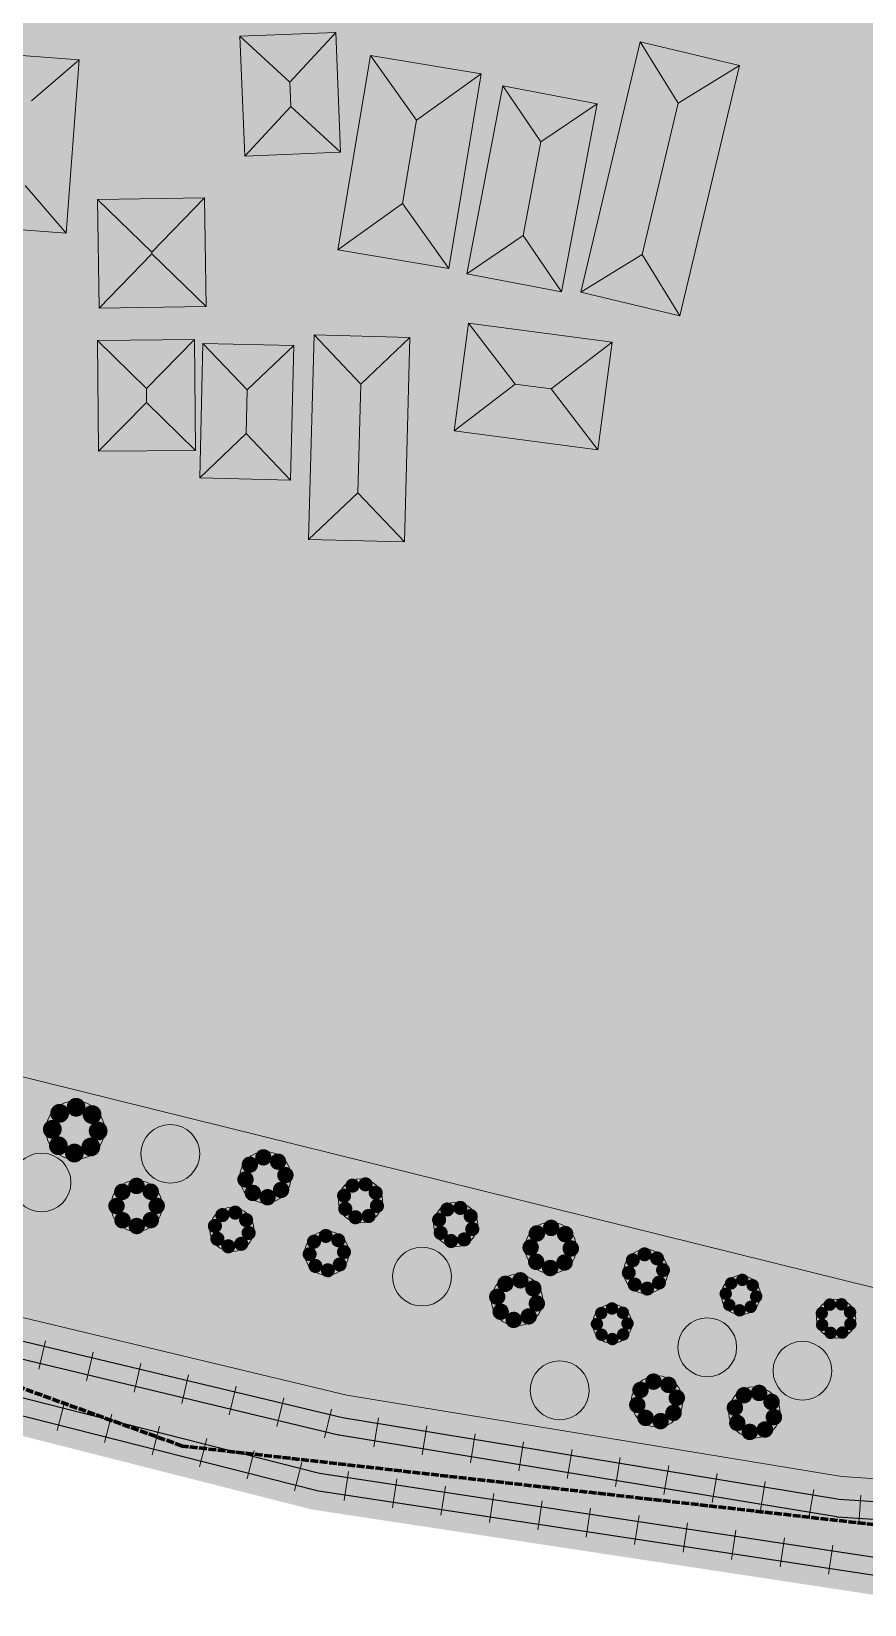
# Model space of a CAD drawing. Header units: metres. Extents: x 305859 to 307221, y 9155922 to 9156786.
# Drawn here: x 306411 to 306479, y 9156108.1 to 9156236.5 of the extents above; entities that cross this region are included whole.
import ezdxf

# ---------------------------------------------------------------- set-up
doc = ezdxf.new("R2010")
doc.units = ezdxf.units.M
doc.linetypes.add('DASHED2', pattern=[0.762, 0.635, -0.127])
for name, color, linetype, lineweight, true_color in [('B-BANGUNAN_PERMUKIMAN', 7, 'Continuous', 13, 0xf0cd8c), ('B-BAYANGAN', 7, 'Continuous', 0, 0x76786c), ('B-DELINEASI', 7, 'DASHED2', 70, 0xc800c8), ('K-REL_BALAS', 7, 'Continuous', 0, 0xb0a89c), ('K-REL_BANTALAN', 7, 'Continuous', 9, 0x5a5a5a), ('K-REL_KA', 7, 'Continuous', 25, 0x282828), ('V-POHON_PENEDUH', 7, 'Continuous', 13, 0x288232)]:
    doc.layers.add(name, color=color, linetype=linetype, lineweight=lineweight, true_color=true_color)
for name, color, linetype in [('G-PERKERASAN', 7, 'Continuous'), ('G-TANAH', 7, 'Continuous'), ('V-RTH_SEMPADAN', 7, 'Continuous')]:
    doc.layers.add(name, color=color, linetype=linetype)

# ---------------------------------------------------------------- blocks, each defined once
blk = doc.blocks.new('POHON')
at = {"true_color": 0x3e843e}
h = blk.add_hatch(color=97, dxfattribs=at)
h.dxf.hatch_style = 1
edge = h.paths.add_edge_path()
edge.add_arc((0, 0.78), 0.32, 0, 360)
at = {"true_color": 0x347638}
h = blk.add_hatch(color=97, dxfattribs=at)
h.dxf.hatch_style = 1
edge = h.paths.add_edge_path()
edge.add_arc((0, 0), 1, 0, 360)
at = {"true_color": 0x3e843e}
h = blk.add_hatch(color=97, dxfattribs=at)
h.dxf.hatch_style = 1
edge = h.paths.add_edge_path()
edge.add_arc((-0.552, 0.552), 0.32, 0, 360)
at = {"true_color": 0x62a556}
h = blk.add_hatch(color=85, dxfattribs=at)
h.dxf.hatch_style = 1
edge = h.paths.add_edge_path()
edge.add_arc((-0.2, 0.22), 0.55, 0, 360)
at = {"true_color": 0x697060}
h = blk.add_hatch(color=251, dxfattribs=at)
h.dxf.hatch_style = 1
edge = h.paths.add_edge_path()
edge.add_arc((0.38, -0.38), 1, 0, 360)
at = {"true_color": 0x3e843e}
h = blk.add_hatch(color=97, dxfattribs=at)
h.dxf.hatch_style = 1
edge = h.paths.add_edge_path()
edge.add_arc((0.552, 0.552), 0.32, 0, 360)
h = blk.add_hatch(color=97, dxfattribs=at)
h.dxf.hatch_style = 1
edge = h.paths.add_edge_path()
edge.add_arc((-0.78, 0), 0.32, 0, 360)
h = blk.add_hatch(color=97, dxfattribs=at)
h.dxf.hatch_style = 1
edge = h.paths.add_edge_path()
edge.add_arc((0.78, 0), 0.32, 0, 360)
h = blk.add_hatch(color=97, dxfattribs=at)
h.dxf.hatch_style = 1
edge = h.paths.add_edge_path()
edge.add_arc((-0.552, -0.552), 0.32, 0, 360)
h = blk.add_hatch(color=97, dxfattribs=at)
h.dxf.hatch_style = 1
edge = h.paths.add_edge_path()
edge.add_arc((0, -0.78), 0.32, 0, 360)
h = blk.add_hatch(color=97, dxfattribs=at)
h.dxf.hatch_style = 1
edge = h.paths.add_edge_path()
edge.add_arc((0.552, -0.552), 0.32, 0, 360)
at = {"color": 99, "lineweight": 9, "true_color": 0x235528}
blk.add_circle((0, 0), 1, dxfattribs=at)

msp = doc.modelspace()

# ---------------------------------------------------------------- hatches: boundary and pattern name
at = {"layer": 'B-BANGUNAN_PERMUKIMAN', "true_color": 0xec9366}
h = msp.add_hatch(color=33, dxfattribs=at)
h.dxf.hatch_style = 1
h.paths.add_polyline_path([(306432.09, 9156232.39), (306428.01, 9156236.14), (306435.84, 9156236.46), (306435.84, 9156236.46), (306432.09, 9156232.39)])
at = {"layer": 'B-BANGUNAN_PERMUKIMAN', "true_color": 0xbd7552}
h = msp.add_hatch(color=23, dxfattribs=at)
h.dxf.hatch_style = 1
h.paths.add_polyline_path([(306432.17, 9156230.42), (306432.09, 9156232.39), (306435.84, 9156236.46), (306436.24, 9156226.67), (306432.17, 9156230.42)])
at = {"layer": 'B-BANGUNAN_PERMUKIMAN', "true_color": 0xea9265}
h = msp.add_hatch(color=33, dxfattribs=at)
h.dxf.hatch_style = 1
h.paths.add_polyline_path([(306428.01, 9156236.14), (306432.09, 9156232.39), (306432.17, 9156230.42), (306428.41, 9156226.35), (306428.01, 9156236.14)])
at = {"layer": 'B-BANGUNAN_PERMUKIMAN', "true_color": 0xf09568}
h = msp.add_hatch(color=21, dxfattribs=at)
h.dxf.hatch_style = 1
h.paths.add_polyline_path([(306460.7, 9156235.68), (306463.79, 9156230.67), (306460.86, 9156218.33), (306455.84, 9156215.24), (306460.7, 9156235.68)])
at = {"layer": 'B-BANGUNAN_PERMUKIMAN', "true_color": 0xe58f63}
h = msp.add_hatch(color=33, dxfattribs=at)
h.dxf.hatch_style = 1
h.paths.add_polyline_path([(306463.79, 9156230.67), (306460.7, 9156235.68), (306468.81, 9156233.76), (306468.81, 9156233.76), (306463.79, 9156230.67)])
at = {"layer": 'B-BANGUNAN_PERMUKIMAN', "true_color": 0xea9165}
h = msp.add_hatch(color=33, dxfattribs=at)
h.dxf.hatch_style = 1
h.paths.add_polyline_path([(306410.99, 9156230.87), (306407.64, 9156234.77), (306414.89, 9156234.23), (306410.99, 9156230.87)])
at = {"layer": 'B-BANGUNAN_PERMUKIMAN', "true_color": 0xba7350}
h = msp.add_hatch(color=23, dxfattribs=at)
h.dxf.hatch_style = 1
h.paths.add_polyline_path([(306413.83, 9156220.07), (306410.48, 9156223.97), (306410.99, 9156230.87), (306414.89, 9156234.23), (306413.83, 9156220.07)])
at = {"layer": 'B-BANGUNAN_PERMUKIMAN', "true_color": 0xef9567}
h = msp.add_hatch(color=21, dxfattribs=at)
h.dxf.hatch_style = 1
h.paths.add_polyline_path([(306442.44, 9156229.3), (306441.3, 9156222.48), (306436.02, 9156218.7), (306438.67, 9156234.58), (306438.67, 9156234.58), (306442.44, 9156229.3)])
at = {"layer": 'B-BANGUNAN_PERMUKIMAN', "true_color": 0xe79064}
h = msp.add_hatch(color=33, dxfattribs=at)
h.dxf.hatch_style = 1
h.paths.add_polyline_path([(306442.44, 9156229.3), (306438.67, 9156234.58), (306447.72, 9156233.07), (306442.44, 9156229.3)])
at = {"layer": 'B-BANGUNAN_PERMUKIMAN', "true_color": 0xb7724f}
h = msp.add_hatch(color=35, dxfattribs=at)
h.dxf.hatch_style = 1
h.paths.add_polyline_path([(306460.86, 9156218.33), (306463.79, 9156230.67), (306468.81, 9156233.76), (306463.94, 9156213.31), (306460.86, 9156218.33)])
at = {"layer": 'B-BANGUNAN_PERMUKIMAN', "true_color": 0xb87250}
h = msp.add_hatch(color=35, dxfattribs=at)
h.dxf.hatch_style = 1
h.paths.add_polyline_path([(306445.07, 9156217.19), (306441.3, 9156222.48), (306442.44, 9156229.3), (306447.72, 9156233.07), (306445.07, 9156217.19)])
at = {"layer": 'B-BANGUNAN_PERMUKIMAN', "true_color": 0xf09568}
h = msp.add_hatch(color=21, dxfattribs=at)
h.dxf.hatch_style = 1
h.paths.add_polyline_path([(306449.47, 9156232.09), (306452.59, 9156227.51), (306451.14, 9156219.87), (306446.55, 9156216.74), (306449.47, 9156232.09)])
at = {"layer": 'B-BANGUNAN_PERMUKIMAN', "true_color": 0xe78f64}
h = msp.add_hatch(color=33, dxfattribs=at)
h.dxf.hatch_style = 1
h.paths.add_polyline_path([(306452.59, 9156227.51), (306449.47, 9156232.09), (306450.88, 9156231.82), (306457.17, 9156230.63), (306457.17, 9156230.63), (306452.59, 9156227.51)])
at = {"layer": 'B-BANGUNAN_PERMUKIMAN', "true_color": 0xbb7451}
h = msp.add_hatch(color=23, dxfattribs=at)
h.dxf.hatch_style = 1
h.paths.add_polyline_path([(306432.17, 9156230.42), (306436.24, 9156226.67), (306436.24, 9156226.67), (306428.41, 9156226.35), (306432.17, 9156230.42)])
at = {"layer": 'B-BANGUNAN_PERMUKIMAN', "true_color": 0xb7724f}
h = msp.add_hatch(color=35, dxfattribs=at)
h.dxf.hatch_style = 1
h.paths.add_polyline_path([(306451.14, 9156219.87), (306452.59, 9156227.51), (306457.17, 9156230.63), (306454.26, 9156215.28), (306451.14, 9156219.87)])
at = {"layer": 'B-BANGUNAN_PERMUKIMAN', "true_color": 0xbd7652}
h = msp.add_hatch(color=23, dxfattribs=at)
h.dxf.hatch_style = 1
h.paths.add_polyline_path([(306410.48, 9156223.97), (306413.83, 9156220.07), (306406.58, 9156220.62), (306410.48, 9156223.97)])
at = {"layer": 'B-BANGUNAN_PERMUKIMAN', "true_color": 0xec9366}
h = msp.add_hatch(color=33, dxfattribs=at)
h.dxf.hatch_style = 1
h.paths.add_polyline_path([(306425.12, 9156222.94), (306420.82, 9156218.51), (306416.39, 9156222.81), (306425.12, 9156222.94)])
at = {"layer": 'B-BANGUNAN_PERMUKIMAN', "true_color": 0xeb9266}
h = msp.add_hatch(color=33, dxfattribs=at)
h.dxf.hatch_style = 1
h.paths.add_polyline_path([(306420.82, 9156218.51), (306420.82, 9156218.37), (306416.52, 9156213.94), (306416.52, 9156213.94), (306416.39, 9156222.81), (306420.82, 9156218.51)])
at = {"layer": 'B-BANGUNAN_PERMUKIMAN', "true_color": 0xbc7551}
h = msp.add_hatch(color=23, dxfattribs=at)
h.dxf.hatch_style = 1
h.paths.add_polyline_path([(306425.26, 9156214.07), (306420.82, 9156218.37), (306420.82, 9156218.51), (306425.12, 9156222.94), (306425.26, 9156214.07)])
at = {"layer": 'B-BANGUNAN_PERMUKIMAN', "true_color": 0xc07753}
h = msp.add_hatch(color=23, dxfattribs=at)
h.dxf.hatch_style = 1
h.paths.add_polyline_path([(306436.02, 9156218.7), (306436.02, 9156218.7), (306441.3, 9156222.48), (306445.07, 9156217.19), (306436.02, 9156218.7)])
at = {"layer": 'B-BANGUNAN_PERMUKIMAN', "true_color": 0xc07853}
h = msp.add_hatch(color=23, dxfattribs=at)
h.dxf.hatch_style = 1
h.paths.add_polyline_path([(306451.14, 9156219.87), (306454.26, 9156215.28), (306454.26, 9156215.28), (306446.55, 9156216.74), (306451.14, 9156219.87)])
at = {"layer": 'B-BANGUNAN_PERMUKIMAN', "true_color": 0xbb7451}
h = msp.add_hatch(color=23, dxfattribs=at)
h.dxf.hatch_style = 1
h.paths.add_polyline_path([(306420.82, 9156218.37), (306425.26, 9156214.07), (306416.52, 9156213.94), (306420.82, 9156218.37)])
at = {"layer": 'B-BANGUNAN_PERMUKIMAN', "true_color": 0xc27854}
h = msp.add_hatch(color=23, dxfattribs=at)
h.dxf.hatch_style = 1
h.paths.add_polyline_path([(306460.86, 9156218.33), (306463.94, 9156213.31), (306455.84, 9156215.24), (306460.86, 9156218.33)])
at = {"layer": 'B-BANGUNAN_PERMUKIMAN', "true_color": 0xee9467}
h = msp.add_hatch(color=21, dxfattribs=at)
h.dxf.hatch_style = 1
h.paths.add_polyline_path([(306450.48, 9156207.73), (306445.5, 9156203.92), (306446.67, 9156212.71), (306450.48, 9156207.73)])
at = {"layer": 'B-BANGUNAN_PERMUKIMAN', "true_color": 0xe89064}
h = msp.add_hatch(color=33, dxfattribs=at)
h.dxf.hatch_style = 1
h.paths.add_polyline_path([(306458.4, 9156211.15), (306453.42, 9156207.34), (306450.48, 9156207.73), (306446.67, 9156212.71), (306446.67, 9156212.71), (306458.4, 9156211.15)])
at = {"layer": 'B-BANGUNAN_PERMUKIMAN', "true_color": 0xec9366}
h = msp.add_hatch(color=33, dxfattribs=at)
h.dxf.hatch_style = 1
h.paths.add_polyline_path([(306420.38, 9156207.38), (306416.39, 9156211.31), (306424.32, 9156211.37), (306420.38, 9156207.38)])
at = {"layer": 'B-BANGUNAN_PERMUKIMAN', "true_color": 0xeb9266}
h = msp.add_hatch(color=33, dxfattribs=at)
h.dxf.hatch_style = 1
h.paths.add_polyline_path([(306420.38, 9156207.38), (306420.39, 9156206.24), (306416.46, 9156202.25), (306416.39, 9156211.31), (306420.38, 9156207.38)])
at = {"layer": 'B-BANGUNAN_PERMUKIMAN', "true_color": 0xbc7551}
h = msp.add_hatch(color=23, dxfattribs=at)
h.dxf.hatch_style = 1
h.paths.add_polyline_path([(306424.39, 9156202.31), (306420.39, 9156206.24), (306420.38, 9156207.38), (306424.32, 9156211.37), (306424.32, 9156211.37), (306424.39, 9156202.31)])
at = {"layer": 'B-BANGUNAN_PERMUKIMAN', "true_color": 0xec9366}
h = msp.add_hatch(color=33, dxfattribs=at)
h.dxf.hatch_style = 1
h.paths.add_polyline_path([(306428.62, 9156207.26), (306428.53, 9156203.69), (306424.73, 9156200.07), (306425, 9156211.05), (306425, 9156211.05), (306428.62, 9156207.26)])
at = {"layer": 'B-BANGUNAN_PERMUKIMAN', "true_color": 0xeb9266}
h = msp.add_hatch(color=33, dxfattribs=at)
h.dxf.hatch_style = 1
h.paths.add_polyline_path([(306428.62, 9156207.26), (306425, 9156211.05), (306432.41, 9156210.88), (306428.62, 9156207.26)])
at = {"layer": 'B-BANGUNAN_PERMUKIMAN', "true_color": 0xbb7451}
h = msp.add_hatch(color=23, dxfattribs=at)
h.dxf.hatch_style = 1
h.paths.add_polyline_path([(306432.15, 9156199.9), (306428.53, 9156203.69), (306428.62, 9156207.26), (306432.41, 9156210.88), (306432.15, 9156199.9)])
at = {"layer": 'B-BANGUNAN_PERMUKIMAN', "true_color": 0xec9366}
h = msp.add_hatch(color=33, dxfattribs=at)
h.dxf.hatch_style = 1
h.paths.add_polyline_path([(306434.07, 9156211.75), (306437.88, 9156207.73), (306437.64, 9156198.87), (306433.62, 9156195.06), (306434.07, 9156211.75)])
at = {"layer": 'B-BANGUNAN_PERMUKIMAN', "true_color": 0xeb9266}
h = msp.add_hatch(color=33, dxfattribs=at)
h.dxf.hatch_style = 1
h.paths.add_polyline_path([(306437.88, 9156207.73), (306434.07, 9156211.75), (306441.9, 9156211.54), (306437.88, 9156207.73)])
at = {"layer": 'B-BANGUNAN_PERMUKIMAN', "true_color": 0xbb7451}
h = msp.add_hatch(color=23, dxfattribs=at)
h.dxf.hatch_style = 1
h.paths.add_polyline_path([(306437.64, 9156198.87), (306437.88, 9156207.73), (306441.9, 9156211.54), (306441.9, 9156211.54), (306441.45, 9156194.85), (306437.64, 9156198.87)])
at = {"layer": 'B-BANGUNAN_PERMUKIMAN', "true_color": 0xb97350}
h = msp.add_hatch(color=23, dxfattribs=at)
h.dxf.hatch_style = 1
h.paths.add_polyline_path([(306453.42, 9156207.34), (306458.4, 9156211.15), (306457.23, 9156202.37), (306457.23, 9156202.37), (306453.42, 9156207.34)])
at = {"layer": 'B-BANGUNAN_PERMUKIMAN', "true_color": 0xbf7753}
h = msp.add_hatch(color=23, dxfattribs=at)
h.dxf.hatch_style = 1
h.paths.add_polyline_path([(306450.48, 9156207.73), (306453.42, 9156207.34), (306457.23, 9156202.37), (306445.5, 9156203.92), (306445.5, 9156203.92), (306450.48, 9156207.73)])
at = {"layer": 'B-BANGUNAN_PERMUKIMAN', "true_color": 0xbb7451}
h = msp.add_hatch(color=23, dxfattribs=at)
h.dxf.hatch_style = 1
h.paths.add_polyline_path([(306416.46, 9156202.25), (306416.46, 9156202.25), (306420.39, 9156206.24), (306424.39, 9156202.31), (306416.46, 9156202.25)])
at = {"layer": 'B-BANGUNAN_PERMUKIMAN', "true_color": 0xbc7551}
h = msp.add_hatch(color=23, dxfattribs=at)
h.dxf.hatch_style = 1
h.paths.add_polyline_path([(306424.73, 9156200.07), (306428.53, 9156203.69), (306432.15, 9156199.9), (306424.73, 9156200.07)])
h = msp.add_hatch(color=23, dxfattribs=at)
h.dxf.hatch_style = 1
h.paths.add_polyline_path([(306437.64, 9156198.87), (306441.45, 9156194.85), (306441.45, 9156194.85), (306433.62, 9156195.06), (306437.64, 9156198.87)])
at = {"layer": 'B-BAYANGAN', "true_color": 0x76786c}
h = msp.add_hatch(color=8, dxfattribs=at)
h.dxf.hatch_style = 1
h.paths.add_polyline_path([(306436.99, 9156225.92), (306429.16, 9156225.6), (306428.76, 9156235.39), (306436.59, 9156235.71), (306436.99, 9156225.92)])
h = msp.add_hatch(color=8, dxfattribs=at)
h.dxf.hatch_style = 1
h.paths.add_polyline_path([(306469.56, 9156233.01), (306464.69, 9156212.56), (306456.59, 9156214.49), (306461.45, 9156234.93), (306469.56, 9156233.01)])
h = msp.add_hatch(color=8, dxfattribs=at)
h.dxf.hatch_style = 1
h.paths.add_polyline_path([(306415.64, 9156233.48), (306414.58, 9156219.32), (306407.33, 9156219.87), (306408.39, 9156234.02), (306415.64, 9156233.48)])
h = msp.add_hatch(color=8, dxfattribs=at)
h.dxf.hatch_style = 1
h.paths.add_polyline_path([(306448.47, 9156232.32), (306445.82, 9156216.44), (306436.77, 9156217.95), (306439.42, 9156233.83), (306448.47, 9156232.32)])
h = msp.add_hatch(color=8, dxfattribs=at)
h.dxf.hatch_style = 1
h.paths.add_polyline_path([(306457.92, 9156229.88), (306455.01, 9156214.53), (306447.3, 9156215.99), (306450.22, 9156231.34), (306457.92, 9156229.88)])
h = msp.add_hatch(color=8, dxfattribs=at)
h.dxf.hatch_style = 1
h.paths.add_polyline_path([(306426.01, 9156213.32), (306417.27, 9156213.19), (306417.14, 9156222.06), (306425.87, 9156222.19), (306426.01, 9156213.32)])
h = msp.add_hatch(color=8, dxfattribs=at)
h.dxf.hatch_style = 1
h.paths.add_polyline_path([(306459.15, 9156210.4), (306457.98, 9156201.62), (306446.25, 9156203.17), (306447.42, 9156211.96), (306459.15, 9156210.4)])
h = msp.add_hatch(color=8, dxfattribs=at)
h.dxf.hatch_style = 1
h.paths.add_polyline_path([(306425.14, 9156201.56), (306417.21, 9156201.5), (306417.14, 9156210.56), (306425.07, 9156210.62), (306425.14, 9156201.56)])
h = msp.add_hatch(color=8, dxfattribs=at)
h.dxf.hatch_style = 1
h.paths.add_polyline_path([(306442.65, 9156210.79), (306442.2, 9156194.1), (306434.37, 9156194.31), (306434.82, 9156211), (306442.65, 9156210.79)])
h = msp.add_hatch(color=8, dxfattribs=at)
h.dxf.hatch_style = 1
h.paths.add_polyline_path([(306433.16, 9156210.13), (306432.9, 9156199.15), (306425.48, 9156199.32), (306425.75, 9156210.3), (306433.16, 9156210.13)])
at = {"layer": 'G-PERKERASAN', "true_color": 0xe0ded9}
h = msp.add_hatch(color=254, dxfattribs=at)
h.dxf.hatch_style = 1
h.paths.add_polyline_path([(306214.82, 9156364.84), (306222.7, 9156364.48), (306235.72, 9156363.88), (306237.28, 9156384.64), (306252.33, 9156383.6), (306255.7, 9156410.59), (306262.53, 9156410.02), (306265.04, 9156409.81), (306263.23, 9156389.57), (306278.28, 9156387.24), (306277.39, 9156377), (306277.24, 9156375.3), (306288.4, 9156374.26), (306289.59, 9156385.71), (306291.77, 9156406.7), (306306.05, 9156404.88), (306304.23, 9156386.72), (306333.61, 9156380.91), (306333.66, 9156381.23), (306337.44, 9156403.77), (306347.57, 9156464.14), (306314.27, 9156469.95), (306297.28, 9156471.8), (306305.21, 9156522.67), (306276.31, 9156526.95), (306271.41, 9156483.99), (306214.82, 9156490.28), (306214.82, 9156562.71), (306291.75, 9156555.55), (306369.46, 9156545.53), (306448.83, 9156532.37), (306448.83, 9156196.71), (306445.18, 9156193.23), (306439.08, 9156185.1), (306447.73, 9156157.38), (306448.83, 9156141.62), (306393.99, 9156155.2), (306332.73, 9156171.59), (306288.72, 9156190.58), (306246.01, 9156220.78), (306216.24, 9156242.78), (306214.82, 9156244.07), (306214.82, 9156364.84)])
h = msp.add_hatch(color=254, dxfattribs=at)
h.dxf.hatch_style = 1
h.paths.add_polyline_path([(306908.99, 9156199.22), (306871.95, 9156198.02), (306868.84, 9156144.14), (306843.97, 9156139.65), (306613.97, 9156113.41), (306520.72, 9156109.95), (306448.83, 9156118.11), (306448.83, 9156123.17), (306477.16, 9156118.52), (306520.15, 9156115.68), (306566.87, 9156115.26), (306613.83, 9156118.7), (306780.38, 9156142.22), (306834.18, 9156150.61), (306834.21, 9156150.61), (306834.24, 9156150.62), (306836.67, 9156150.94), (306832.65, 9156160.25), (306794.32, 9156155.54), (306785.07, 9156153.87), (306754.67, 9156148.38), (306749.09, 9156147.37), (306735.94, 9156145.42), (306694.11, 9156139.2), (306682.57, 9156137.44), (306647.05, 9156132), (306596.42, 9156127.4), (306534.3, 9156127.4), (306532.49, 9156127.58), (306527.34, 9156128.11), (306527.76, 9156145.94), (306529.8, 9156231.68), (306512.26, 9156228.1), (306472.74, 9156232.05), (306466.17, 9156213.24), (306448.83, 9156196.71), (306448.83, 9156532.37), (306504.83, 9156523.08), (306572.18, 9156510.31), (306677.17, 9156490.28), (306781.81, 9156471.97), (306833.43, 9156467.31), (306884.35, 9156462.71), (306888.87, 9156462.3), (306908.99, 9156460.23), (306908.99, 9156405.14), (306880.74, 9156410.37), (306872.19, 9156289.96), (306880.06, 9156289.5), (306887.26, 9156399.08), (306908.99, 9156395.95), (306908.99, 9156283.2), (306908.99, 9156208.94), (306891.75, 9156208.37), (306886.18, 9156208.19), (306882.1, 9156208.06), (306881.64, 9156222), (306879.91, 9156222), (306879.79, 9156200), (306885.63, 9156200.3), (306885.6, 9156199.86), (306906.63, 9156201.39), (306908.7, 9156201.5), (306908.99, 9156201.54), (306908.99, 9156199.22)])
h = msp.add_hatch(color=254, dxfattribs=at)
h.dxf.hatch_style = 1
h.paths.add_polyline_path([(306448.83, 9156118.11), (306423.33, 9156121.01), (306342.84, 9156150.11), (306331.22, 9156154.63), (306301.52, 9156169.48), (306299.32, 9156170.72), (306300.93, 9156169.77), (306256.18, 9156192.15), (306214.82, 9156225.15), (306214.82, 9156227.11), (306231.57, 9156213.01), (306235.74, 9156210.3), (306231.95, 9156212.86), (306231.73, 9156213.02), (306214.82, 9156227.18), (306214.82, 9156233.97), (306234.97, 9156217.09), (306271.82, 9156192.26), (306322.4, 9156163.64), (306383.41, 9156139.9), (306410.26, 9156131.5), (306436.75, 9156125.16), (306448.83, 9156123.17), (306448.83, 9156118.11)])
at = {"layer": 'G-TANAH', "true_color": 0xddc498}
h = msp.add_hatch(color=31, dxfattribs=at)
h.dxf.hatch_style = 1
h.paths.add_polyline_path([(306527.34, 9156128.11), (306486.31, 9156132.33), (306448.83, 9156141.62), (306447.73, 9156157.38), (306439.08, 9156185.1), (306445.18, 9156193.23), (306466.17, 9156213.24), (306472.74, 9156232.05), (306512.26, 9156228.1), (306529.8, 9156231.68), (306527.34, 9156128.11)])
at = {"layer": 'G-TANAH', "true_color": 0xba9c6e}
h = msp.add_hatch(dxfattribs=at)
h.set_pattern_fill('AR-SAND', color=33, scale=0.06)
h.paths.add_polyline_path([(306527.34, 9156128.11), (306486.31, 9156132.33), (306448.83, 9156141.62), (306447.73, 9156157.38), (306439.08, 9156185.1), (306445.18, 9156193.23), (306466.17, 9156213.24), (306472.74, 9156232.05), (306512.26, 9156228.1), (306529.8, 9156231.68), (306527.34, 9156128.11)])
at = {"layer": 'K-REL_BALAS', "true_color": 0xbeb8ae}
h = msp.add_hatch(color=9, dxfattribs=at)
h.dxf.hatch_style = 1
h.paths.add_polyline_path([(306433.15, 9156116.02), (306406.75, 9156122.73), (306406.71, 9156122.74), (306406.67, 9156122.75), (306406.63, 9156122.77), (306382.16, 9156130.43), (306382.13, 9156130.44), (306382.1, 9156130.45), (306382.06, 9156130.46), (306321.87, 9156152.15), (306321.87, 9156157.1), (306321.92, 9156157.07), (306373.28, 9156138.56), (306321.87, 9156158.57), (306321.87, 9156163.62), (306322.28, 9156163.39), (306383.31, 9156139.64), (306410.19, 9156131.23), (306433.15, 9156125.74), (306433.15, 9156120.96), (306422.68, 9156123.47), (306433.15, 9156120.81), (306433.15, 9156116.02)])
h = msp.add_hatch(color=9, dxfattribs=at)
h.dxf.hatch_style = 1
h.paths.add_polyline_path([(306482.16, 9156108.6), (306481.26, 9156108.64), (306481.18, 9156108.65), (306481.11, 9156108.66), (306481.03, 9156108.67), (306434.03, 9156115.81), (306433.95, 9156115.82), (306433.88, 9156115.84), (306433.8, 9156115.85), (306433.15, 9156116.02), (306433.15, 9156120.81), (306434.84, 9156120.38), (306443.7, 9156119.03), (306435.86, 9156120.32), (306435.8, 9156120.33), (306435.75, 9156120.34), (306435.69, 9156120.35), (306433.15, 9156120.96), (306433.15, 9156125.74), (306436.69, 9156124.89), (306477.12, 9156118.24), (306482.16, 9156117.91), (306482.16, 9156113.26), (306481.38, 9156113.31), (306481.61, 9156113.27), (306482.16, 9156113.24), (306482.16, 9156108.6)])
at = {"layer": 'V-RTH_SEMPADAN', "true_color": 0xb0d48c}
h = msp.add_hatch(color=63, dxfattribs=at)
h.dxf.hatch_style = 1
h.paths.add_polyline_path([(306647.05, 9156132), (306682.57, 9156137.44), (306694.11, 9156139.2), (306735.94, 9156145.42), (306749.09, 9156147.37), (306754.67, 9156148.38), (306785.07, 9156153.87), (306794.32, 9156155.54), (306832.65, 9156160.25), (306836.67, 9156150.94), (306834.24, 9156150.62), (306834.21, 9156150.61), (306834.18, 9156150.61), (306780.38, 9156142.22), (306613.83, 9156118.7), (306566.87, 9156115.26), (306520.15, 9156115.68), (306477.16, 9156118.52), (306436.75, 9156125.16), (306410.26, 9156131.5), (306383.41, 9156139.9), (306322.4, 9156163.64), (306271.82, 9156192.26), (306234.97, 9156217.09), (306194.5, 9156250.98), (306167.57, 9156277.28), (306143.5, 9156304.59), (306106.94, 9156354.87), (306104.26, 9156359.57), (306127.35, 9156361.25), (306133.41, 9156338.56), (306160.59, 9156296.71), (306193.37, 9156263.49), (306216.24, 9156242.78), (306246.01, 9156220.78), (306288.72, 9156190.58), (306332.73, 9156171.59), (306393.99, 9156155.2), (306486.31, 9156132.33), (306532.49, 9156127.58), (306534.3, 9156127.4), (306596.42, 9156127.4), (306647.05, 9156132)])
at = {"layer": 'V-RTH_SEMPADAN', "true_color": 0x8ab66c}
h = msp.add_hatch(dxfattribs=at)
h.set_pattern_fill('GRASS', color=83, scale=0.35)
h.paths.add_polyline_path([(306647.05, 9156132), (306682.57, 9156137.44), (306694.11, 9156139.2), (306735.94, 9156145.42), (306749.09, 9156147.37), (306754.67, 9156148.38), (306785.07, 9156153.87), (306794.32, 9156155.54), (306832.65, 9156160.25), (306836.67, 9156150.94), (306834.24, 9156150.62), (306834.21, 9156150.61), (306834.18, 9156150.61), (306780.38, 9156142.22), (306613.83, 9156118.7), (306566.87, 9156115.26), (306520.15, 9156115.68), (306477.16, 9156118.52), (306436.75, 9156125.16), (306410.26, 9156131.5), (306383.41, 9156139.9), (306322.4, 9156163.64), (306271.82, 9156192.26), (306234.97, 9156217.09), (306194.5, 9156250.98), (306167.57, 9156277.28), (306143.5, 9156304.59), (306106.94, 9156354.87), (306104.26, 9156359.57), (306127.35, 9156361.25), (306133.41, 9156338.56), (306160.59, 9156296.71), (306193.37, 9156263.49), (306216.24, 9156242.78), (306246.01, 9156220.78), (306288.72, 9156190.58), (306332.73, 9156171.59), (306393.99, 9156155.2), (306486.31, 9156132.33), (306532.49, 9156127.58), (306534.3, 9156127.4), (306596.42, 9156127.4), (306647.05, 9156132)])

# ---------------------------------------------------------------- linework, layer by layer
at = {"layer": 'B-BANGUNAN_PERMUKIMAN', "color": 27, "lineweight": 9, "true_color": 0x744832}
for p, q in [((306435.84, 9156236.46), (306432.09, 9156232.39)), ((306428.01, 9156236.14), (306432.09, 9156232.39)), ((306460.7, 9156235.68), (306463.79, 9156230.67)), ((306414.89, 9156234.23), (306410.99, 9156230.87)), ((306438.67, 9156234.58), (306442.44, 9156229.3)), ((306468.81, 9156233.76), (306463.79, 9156230.67)), ((306432.17, 9156230.42), (306432.09, 9156232.39)), ((306447.72, 9156233.07), (306442.44, 9156229.3)), ((306449.47, 9156232.09), (306452.59, 9156227.51)), ((306428.41, 9156226.35), (306432.17, 9156230.42)), ((306436.24, 9156226.67), (306432.17, 9156230.42)), ((306457.17, 9156230.63), (306452.59, 9156227.51)), ((306460.86, 9156218.33), (306463.79, 9156230.67)), ((306442.44, 9156229.3), (306441.3, 9156222.48)), ((306452.59, 9156227.51), (306451.14, 9156219.87)), ((306413.83, 9156220.07), (306410.48, 9156223.97)), ((306416.39, 9156222.81), (306420.82, 9156218.51)), ((306425.12, 9156222.94), (306420.82, 9156218.51)), ((306436.02, 9156218.7), (306441.3, 9156222.48)), ((306445.07, 9156217.19), (306441.3, 9156222.48)), ((306446.55, 9156216.74), (306451.14, 9156219.87)), ((306454.26, 9156215.28), (306451.14, 9156219.87)), ((306416.52, 9156213.94), (306420.82, 9156218.37)), ((306420.82, 9156218.37), (306420.82, 9156218.51)), ((306425.26, 9156214.07), (306420.82, 9156218.37)), ((306455.84, 9156215.24), (306460.86, 9156218.33)), ((306463.94, 9156213.31), (306460.86, 9156218.33)), ((306446.67, 9156212.71), (306450.48, 9156207.73)), ((306416.39, 9156211.31), (306420.38, 9156207.38)), ((306424.32, 9156211.37), (306420.38, 9156207.38)), ((306425, 9156211.05), (306428.62, 9156207.26)), ((306432.41, 9156210.88), (306428.62, 9156207.26)), ((306434.07, 9156211.75), (306437.88, 9156207.73)), ((306441.9, 9156211.54), (306437.88, 9156207.73)), ((306458.4, 9156211.15), (306453.42, 9156207.34)), ((306420.38, 9156207.38), (306420.39, 9156206.24)), ((306428.62, 9156207.26), (306428.53, 9156203.69)), ((306437.64, 9156198.87), (306437.88, 9156207.73)), ((306445.5, 9156203.92), (306450.48, 9156207.73)), ((306453.42, 9156207.34), (306450.48, 9156207.73)), ((306457.23, 9156202.37), (306453.42, 9156207.34)), ((306416.46, 9156202.25), (306420.39, 9156206.24)), ((306424.39, 9156202.31), (306420.39, 9156206.24)), ((306424.73, 9156200.07), (306428.53, 9156203.69)), ((306432.15, 9156199.9), (306428.53, 9156203.69)), ((306433.62, 9156195.06), (306437.64, 9156198.87)), ((306441.45, 9156194.85), (306437.64, 9156198.87))]:
    msp.add_line(p, q, dxfattribs=at)
at = {"layer": 'B-BANGUNAN_PERMUKIMAN', "color": 27, "lineweight": 13, "true_color": 0x744832}
for points in [[(306436.24, 9156226.67), (306428.41, 9156226.35), (306428.01, 9156236.14), (306435.84, 9156236.46), (306436.24, 9156226.67)], [(306468.81, 9156233.76), (306463.94, 9156213.31), (306455.84, 9156215.24), (306460.7, 9156235.68), (306468.81, 9156233.76)], [(306414.89, 9156234.23), (306413.83, 9156220.07), (306406.58, 9156220.62), (306407.64, 9156234.77), (306414.89, 9156234.23)], [(306447.72, 9156233.07), (306445.07, 9156217.19), (306436.02, 9156218.7), (306438.67, 9156234.58), (306447.72, 9156233.07)], [(306457.17, 9156230.63), (306454.26, 9156215.28), (306446.55, 9156216.74), (306449.47, 9156232.09), (306457.17, 9156230.63)], [(306425.26, 9156214.07), (306416.52, 9156213.94), (306416.39, 9156222.81), (306425.12, 9156222.94), (306425.26, 9156214.07)], [(306458.4, 9156211.15), (306457.23, 9156202.37), (306445.5, 9156203.92), (306446.67, 9156212.71), (306458.4, 9156211.15)], [(306424.39, 9156202.31), (306416.46, 9156202.25), (306416.39, 9156211.31), (306424.32, 9156211.37), (306424.39, 9156202.31)], [(306432.41, 9156210.88), (306432.15, 9156199.9), (306424.73, 9156200.07), (306425, 9156211.05), (306432.41, 9156210.88)], [(306441.9, 9156211.54), (306441.45, 9156194.85), (306433.62, 9156195.06), (306434.07, 9156211.75), (306441.9, 9156211.54)]]:
    msp.add_lwpolyline(points, close=True, dxfattribs=at)
at = {"layer": 'B-DELINEASI'}
msp.add_lwpolyline([(307044.81, 9156445.34), (307040.22, 9156386.79), (307034.79, 9156283), (307033.55, 9156256.86), (307033.55, 9156224.8), (307008.36, 9156221.85), (306994.2, 9156219.78), (306994.2, 9156214.25), (306986.26, 9156211.83), (306955.52, 9156207.69), (306947.23, 9156203.2), (306914.42, 9156199.4), (306871.95, 9156198.02), (306868.84, 9156144.14), (306843.97, 9156139.65), (306613.97, 9156113.41), (306520.72, 9156109.95), (306423.33, 9156121.01), (306333.54, 9156153.47)], dxfattribs=at)
at = {"layer": 'K-REL_BANTALAN'}
for points in [[(306412.15, 9156129.61), (306411.59, 9156127.28)], [(306416.04, 9156128.68), (306415.48, 9156126.35)], [(306419.93, 9156127.75), (306419.37, 9156125.41)], [(306423.82, 9156126.82), (306423.26, 9156124.48)], [(306427.71, 9156125.89), (306427.15, 9156123.55)], [(306413.1, 9156122.28), (306413.69, 9156124.6)], [(306431.6, 9156124.95), (306431.04, 9156122.62)], [(306416.97, 9156121.29), (306417.56, 9156123.62)], [(306435.49, 9156124.02), (306434.93, 9156121.69)], [(306439.34, 9156123.32), (306438.95, 9156120.95)], [(306420.85, 9156120.3), (306421.44, 9156122.63)], [(306443.28, 9156122.67), (306442.89, 9156120.3)], [(306447.23, 9156122.02), (306446.84, 9156119.65)], [(306424.72, 9156119.32), (306425.32, 9156121.64)], [(306428.6, 9156118.33), (306429.19, 9156120.66)], [(306451.18, 9156121.37), (306450.79, 9156119)], [(306455.13, 9156120.72), (306454.74, 9156118.35)], [(306432.48, 9156117.35), (306433.07, 9156119.67)], [(306459.07, 9156120.07), (306458.68, 9156117.7)], [(306463.02, 9156119.42), (306462.63, 9156117.05)], [(306436.52, 9156116.56), (306436.88, 9156118.94)], [(306440.47, 9156115.96), (306440.83, 9156118.33)], [(306466.97, 9156118.77), (306466.58, 9156116.4)], [(306470.91, 9156118.12), (306470.52, 9156115.75)], [(306444.43, 9156115.36), (306444.79, 9156117.73)], [(306448.38, 9156114.76), (306448.74, 9156117.13)], [(306474.86, 9156117.47), (306474.47, 9156115.11)], [(306478.71, 9156117.01), (306478.55, 9156114.62)], [(306452.33, 9156114.16), (306452.69, 9156116.53)], [(306456.29, 9156113.56), (306456.65, 9156115.93)], [(306460.24, 9156112.96), (306460.6, 9156115.33)], [(306464.2, 9156112.36), (306464.56, 9156114.73)], [(306468.15, 9156111.76), (306468.51, 9156114.13)], [(306472.11, 9156111.15), (306472.47, 9156113.53)], [(306476.06, 9156110.55), (306476.42, 9156112.93)]]:
    msp.add_lwpolyline(points, dxfattribs=at)
at = {"layer": 'K-REL_KA'}
for points in [[(306780.66, 9156140.36), (306614.03, 9156116.83), (306566.93, 9156113.38), (306520.08, 9156113.81), (306476.94, 9156116.65), (306436.38, 9156123.32), (306409.76, 9156129.69), (306382.78, 9156138.12), (306321.59, 9156161.94), (306270.83, 9156190.66), (306233.84, 9156215.59), (306193.24, 9156249.59), (306166.21, 9156275.99), (306142.03, 9156303.41), (306105.36, 9156353.85), (306090.56, 9156379.78), (306075.64, 9156410.93), (306041.7, 9156495.17), (306017.19, 9156566.43)], [(306012.06, 9156564.83), (306036.91, 9156493.31), (306070.51, 9156409.88), (306086.27, 9156377.87), (306102.42, 9156350.41), (306137.36, 9156301.19), (306162.79, 9156272.43), (306189.77, 9156245.72), (306230.45, 9156211.5), (306269.39, 9156186.19), (306321.24, 9156155.61), (306383.08, 9156133.33), (306407.52, 9156125.67), (306434.52, 9156118.81), (306481.45, 9156111.68), (306524.35, 9156109.51), (306569.43, 9156109.7), (306621.64, 9156114.51), (306775.93, 9156136.53)], [(306780.86, 9156138.94), (306614.21, 9156115.4), (306614.16, 9156115.39), (306567, 9156111.94), (306566.94, 9156111.94), (306520.04, 9156112.37), (306520, 9156112.37), (306476.81, 9156115.21), (306476.74, 9156115.22), (306436.12, 9156121.9), (306436.07, 9156121.91), (306409.4, 9156128.29)], [(306407.15, 9156124.28), (306434.2, 9156117.4), (306434.27, 9156117.39), (306481.27, 9156110.25), (306481.34, 9156110.24), (306524.3, 9156108.07), (306524.34, 9156108.07), (306569.47, 9156108.26), (306569.53, 9156108.27), (306621.79, 9156113.08), (306621.82, 9156113.08), (306776.13, 9156135.1)]]:
    msp.add_lwpolyline(points, dxfattribs=at)
at = {"layer": 'V-RTH_SEMPADAN', "color": 65, "lineweight": 9, "true_color": 0x89a56d}
for points in [[(306393.99, 9156155.2), (306486.31, 9156132.33), (306532.49, 9156127.58), (306534.3, 9156127.4), (306596.42, 9156127.4), (306647.05, 9156132), (306647.05, 9156132), (306682.57, 9156137.44), (306694.11, 9156139.2), (306735.94, 9156145.42), (306749.09, 9156147.37)], [(306780.38, 9156142.22), (306613.83, 9156118.7), (306566.87, 9156115.26), (306520.15, 9156115.68), (306477.16, 9156118.52), (306436.75, 9156125.16), (306410.26, 9156131.5)]]:
    msp.add_lwpolyline(points, dxfattribs=at)

# ---------------------------------------------------------------- block references
at = {"layer": 'V-POHON_PENEDUH'}
for p, xscale, yscale, rotation in [((306414.57, 9156146.81), 2.4, 2.4, 177.821560385758), ((306422.33, 9156144.88), 2.4, 2.4, 27.62635448905568), ((306411.82, 9156142.54), 2.4, 2.4, 99.905884912171), ((306430.1, 9156142.96), 2.1, 2.1, 276.1092380943082), ((306419.58, 9156140.62), 2.1, 2.1, 45.31456863307313), ((306437.86, 9156141.04), 1.8, 1.8, 27.88985502640825), ((306445.63, 9156139.11), 1.8, 1.8, 119.4382584945746), ((306427.35, 9156138.7), 1.8, 1.8, 33.33533657765027), ((306435.11, 9156136.77), 1.8, 1.8, 138.4418733709497), ((306453.39, 9156137.19), 2.1, 2.1, 223.6142704218194), ((306442.88, 9156134.85), 2.4, 2.4, 155.4612072066939), ((306461.16, 9156135.27), 1.8, 1.8, 4.4889167969782), ((306450.64, 9156132.93), 2.1, 2.1, 305.526123442963), ((306468.92, 9156133.34), 1.6, 1.6, 174.8872972783311), ((306458.41, 9156131), 1.6, 1.6, 45.80892750328523), ((306476.69, 9156131.42), 1.6, 1.6, 249.1866621253613), ((306466.17, 9156129.08), 2.4, 2.4, 255.4242425779154), ((306473.94, 9156127.16), 2.4, 2.4, 348.5812557591761), ((306454.12, 9156125.56), 2.4, 2.4, 251.4894902332414), ((306462.07, 9156124.66), 2.1, 2.1, 190.1711314101875), ((306470.02, 9156123.76), 2.1, 2.1, 346.4765626644199)]:
    msp.add_blockref('POHON', p, dxfattribs=dict(at, xscale=xscale, yscale=yscale, rotation=rotation))

doc.saveas('drawing.dxf')
